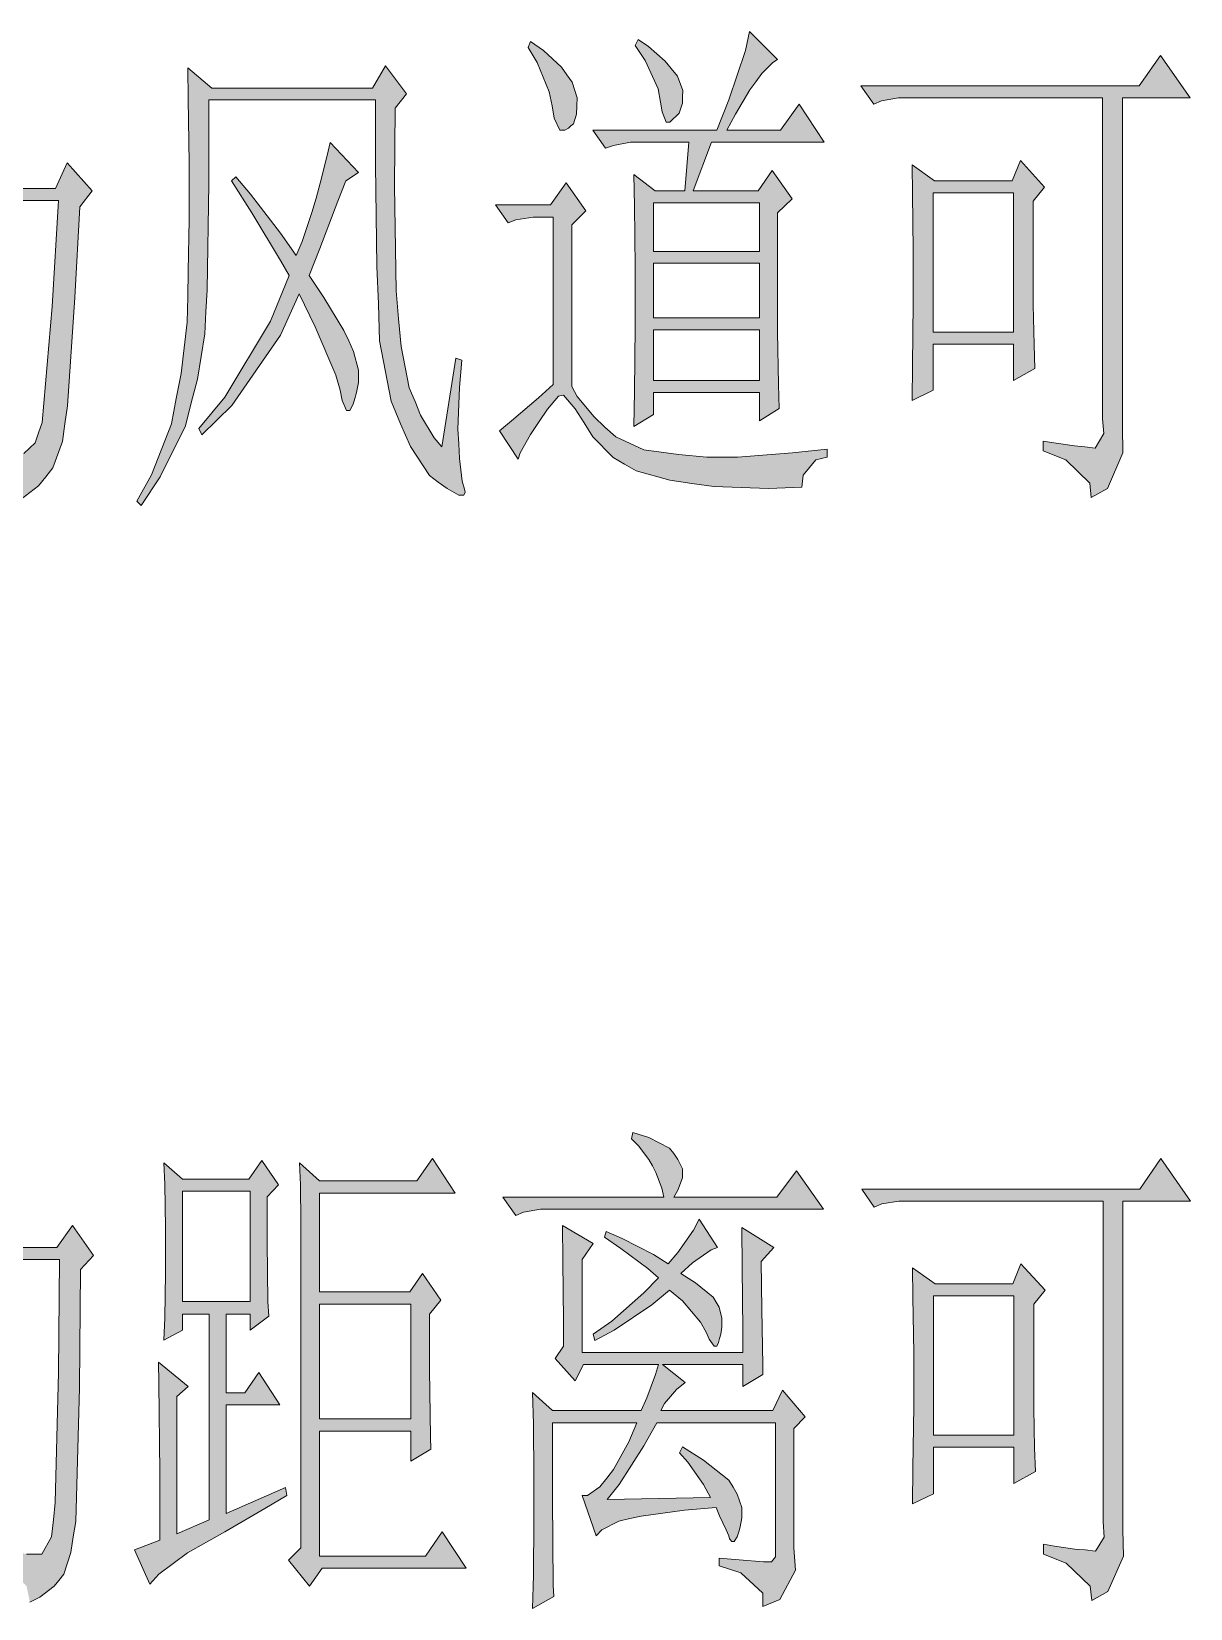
# Model space of a CAD drawing. Header units: millimetres. Extents: x 0 to 414, y 0 to 292.
# Drawn here: x 96.87 to 106.79, y 73.02 to 86.51 of the extents above; entities that cross this region are included whole.
import ezdxf

# ---------------------------------------------------------------- set-up
doc = ezdxf.new("R2010")
doc.units = ezdxf.units.MM

msp = doc.modelspace()

# ---------------------------------------------------------------- hatches: boundary and pattern name
h = msp.add_hatch(color=0)
h.dxf.hatch_style = 2
h.paths.add_polyline_path([(95.930861, 86.508167), (96.258944, 86.285917), (96.135472, 86.165972), (96.117833, 85.9155), (96.0755, 85.414556), (96.050806, 85.164083), (97.077389, 85.164083), (97.176167, 85.386333), (97.391361, 85.146444), (97.285528, 85.008861), (97.243194, 84.23275), (97.179694, 83.304944), (97.158528, 83.15325), (97.137361, 83.001556), (97.056222, 82.775778), (96.99625, 82.698167), (96.93275, 82.620556), (96.784583, 82.507667), (96.692861, 82.472389), (96.657583, 82.620556), (96.407111, 82.825167), (96.198972, 82.885139), (96.198972, 82.973333), (96.403583, 82.931), (96.675222, 82.892194), (96.74225, 82.895722), (96.80575, 82.89925), (96.904528, 82.990972), (96.93275, 83.075639), (96.9645, 83.163833), (97.049167, 84.155139), (97.102083, 85.061778), (96.040222, 85.061778), (95.962611, 84.514972), (95.676861, 83.66125), (95.47225, 83.350806), (95.267639, 83.040361), (94.851361, 82.602917), (94.639694, 82.472389), (94.615, 82.525306), (94.83725, 82.729917), (95.232361, 83.262611), (95.401694, 83.583639), (95.571028, 83.908194), (95.793278, 84.6455), (95.846194, 85.061778), (95.133583, 85.061778), (95.055972, 85.061778), (94.911333, 85.033556), (94.844306, 85.008861), (94.734944, 85.164083), (95.860306, 85.164083), (95.895583, 85.463944), (95.930861, 86.13775)])
h = msp.add_hatch(color=0)
h.paths.add_polyline_path([(102.460778, 85.146444), (102.496056, 85.562722), (102.072722, 85.562722), (101.995111, 85.562722), (101.850472, 85.5345), (101.783444, 85.509806), (101.674083, 85.665028), (102.735944, 85.665028), (102.83825, 85.922556), (102.979361, 86.345889), (103.014639, 86.508167), (103.254528, 86.268278), (103.212194, 86.243583), (103.120472, 86.148333), (103.067556, 86.077778), (103.018167, 86.01075), (102.894694, 85.802611), (102.820611, 85.665028), (103.279222, 85.665028), (103.437972, 85.887278), (103.653167, 85.562722), (102.690083, 85.562722), (102.531333, 85.146444), (103.088722, 85.146444), (103.208667, 85.319306), (103.378, 85.075889), (103.254528, 84.955944), (103.254528, 84.179833), (103.254528, 83.939944), (103.261583, 83.488389), (103.268639, 83.283778), (103.099306, 83.177944), (103.099306, 83.421361), (102.192667, 83.421361), (102.192667, 83.230861), (102.023333, 83.128556), (102.030389, 83.428417), (102.037444, 83.985806), (102.037444, 84.239806), (102.037444, 84.493806), (102.030389, 85.015917), (102.023333, 85.284028), (102.206778, 85.146444)])
h.paths.add_polyline_path([(102.192667, 84.525556), (102.192667, 84.059889), (103.099306, 84.059889), (103.099306, 84.525556)])
h.paths.add_polyline_path([(102.192667, 83.957583), (102.192667, 83.523667), (103.099306, 83.523667), (103.099306, 83.957583)])
h.paths.add_polyline_path([(102.192667, 85.044139), (102.192667, 84.627861), (103.099306, 84.627861), (103.099306, 85.044139)])
h = msp.add_hatch(color=0)
h.dxf.hatch_style = 2
h.paths.add_polyline_path([(101.120222, 86.370583), (101.141389, 86.4235), (101.25075, 86.345889), (101.405972, 86.204778), (101.451833, 86.13775), (101.497694, 86.07425), (101.540028, 85.940194), (101.5365, 85.873167), (101.532972, 85.802611), (101.508278, 85.717944), (101.487111, 85.700306), (101.465944, 85.682667), (101.434194, 85.665028), (101.420083, 85.665028), (101.391861, 85.665028), (101.342472, 85.767333), (101.324833, 85.873167), (101.300139, 85.993111), (101.197833, 86.243583)])
h = msp.add_hatch(color=0)
h.dxf.hatch_style = 2
h.paths.add_polyline_path([(102.037444, 86.388222), (102.062139, 86.441139), (102.150333, 86.381167), (102.291444, 86.254167), (102.344361, 86.190667), (102.397278, 86.127167), (102.443139, 86.003694), (102.439611, 85.950778), (102.439611, 85.894333), (102.411389, 85.809667), (102.386694, 85.784972), (102.362, 85.760278), (102.333778, 85.732056), (102.302028, 85.732056), (102.26675, 85.82025), (102.252639, 85.904917), (102.231472, 86.017806), (102.122111, 86.261222)])
h = msp.add_hatch(color=0)
h.dxf.hatch_style = 2
h.paths.add_polyline_path([(100.382917, 82.955694), (100.502861, 83.714167), (100.55225, 83.696528), (100.534611, 83.463694), (100.5205, 83.107389), (100.527556, 82.980389), (100.534611, 82.856917), (100.555778, 82.662889), (100.576944, 82.592333), (100.580472, 82.567639), (100.569889, 82.542944), (100.55225, 82.542944), (100.527556, 82.542944), (100.428778, 82.599389), (100.351167, 82.652306), (100.277083, 82.70875), (100.114806, 82.959222), (100.030139, 83.15325), (99.949, 83.347278), (99.850222, 83.862333), (99.839639, 84.179833), (99.825528, 84.497333), (99.814944, 85.368694), (99.814944, 85.922556), (98.389722, 85.922556), (98.389722, 85.206417), (98.375611, 84.299778), (98.365028, 84.109278), (98.354444, 83.922306), (98.290944, 83.53425), (98.238028, 83.333167), (98.188639, 83.135611), (97.973444, 82.698167), (97.811167, 82.45475), (97.772361, 82.490028), (97.899361, 82.715806), (98.068694, 83.15325), (98.111028, 83.368444), (98.153361, 83.583639), (98.20275, 84.021083), (98.209806, 84.239806), (98.213333, 84.458528), (98.220389, 84.895972), (98.220389, 85.111167), (98.220389, 85.386333), (98.213333, 85.929611), (98.209806, 86.197722), (98.414417, 86.024861), (99.79025, 86.024861), (99.899611, 86.215361), (100.079528, 85.975472), (99.984278, 85.852), (99.977222, 85.188778), (99.991333, 84.289194), (100.0125, 84.049306), (100.033667, 83.812944), (100.104222, 83.460167), (100.153611, 83.34375), (100.199472, 83.227333), (100.315889, 83.033306)])
h = msp.add_hatch(color=0)
h.dxf.hatch_style = 2
h.paths.add_polyline_path([(103.967139, 86.0425), (106.348389, 86.0425), (106.528306, 86.303556), (106.782306, 85.940194), (106.20375, 85.940194), (106.20375, 83.128556), (106.207278, 82.902778), (106.07675, 82.599389), (105.935639, 82.521778), (105.925056, 82.64525), (105.720444, 82.842806), (105.526417, 82.920417), (105.526417, 83.005083), (105.618139, 82.990972), (105.794528, 82.96275), (105.882722, 82.955694), (105.970917, 82.945111), (106.045, 83.068583), (106.034417, 83.195583), (106.034417, 85.940194), (104.365778, 85.940194), (104.288167, 85.940194), (104.143528, 85.9155), (104.0765, 85.887278)])
h = msp.add_hatch(color=0)
h.dxf.hatch_style = 2
h.paths.add_polyline_path([(99.426889, 85.559194), (99.670306, 85.301667), (99.560944, 85.231111), (99.493917, 85.05825), (99.338694, 84.652556), (99.246972, 84.419722), (99.373972, 84.23275), (99.543306, 83.950528), (99.585639, 83.862333), (99.627972, 83.770611), (99.670306, 83.611861), (99.670306, 83.541306), (99.670306, 83.506028), (99.652667, 83.421361), (99.638556, 83.368444), (99.624444, 83.319056), (99.596222, 83.266139), (99.585639, 83.266139), (99.568, 83.266139), (99.529194, 83.350806), (99.511556, 83.439), (99.476278, 83.569528), (99.299889, 83.982278), (99.162306, 84.2645), (99.003556, 83.911722), (98.587278, 83.308472), (98.32975, 83.058), (98.305056, 83.110917), (98.527306, 83.379028), (98.915361, 84.031667), (99.077639, 84.419722), (99.003556, 84.55025), (98.756611, 84.955944), (98.58375, 85.231111), (98.619028, 85.266389), (98.746028, 85.118222), (99.003556, 84.783083), (99.137611, 84.592583), (99.187, 84.712528), (99.271667, 84.959472), (99.306944, 85.082944), (99.342222, 85.209944), (99.402194, 85.446306)])
h = msp.add_hatch(color=0)
h.paths.add_polyline_path([(104.404583, 83.350806), (104.408111, 83.654194), (104.415167, 84.183361), (104.415167, 84.412667), (104.415167, 84.641972), (104.408111, 85.118222), (104.404583, 85.368694), (104.595083, 85.231111), (105.261833, 85.231111), (105.332389, 85.403972), (105.537, 85.178194), (105.44175, 85.05825), (105.44175, 84.317417), (105.44175, 84.16925), (105.448806, 83.827056), (105.455861, 83.625972), (105.272417, 83.523667), (105.272417, 83.834111), (104.5845, 83.834111), (104.5845, 83.439)])
h.paths.add_polyline_path([(104.5845, 85.128806), (104.5845, 83.936417), (105.272417, 83.936417), (105.272417, 85.128806)])
h = msp.add_hatch(color=0)
h.dxf.hatch_style = 2
h.paths.add_polyline_path([(101.494167, 83.47075), (101.540028, 83.386083), (101.684667, 83.213222), (101.776389, 83.125028), (101.871639, 83.040361), (102.111528, 82.931), (102.259694, 82.909833), (102.407861, 82.888667), (102.64775, 82.8675), (102.735944, 82.8675), (102.912333, 82.8675), (103.381528, 82.902778), (103.677861, 82.934528), (103.677861, 82.8675), (103.582611, 82.842806), (103.47325, 82.712278), (103.462667, 82.609972), (103.176917, 82.599389), (102.707722, 82.617028), (102.52075, 82.641722), (102.333778, 82.669944), (102.0445, 82.751083), (101.945722, 82.807528), (101.846944, 82.863972), (101.674083, 83.040361), (101.6, 83.160306), (101.522389, 83.28025), (101.423611, 83.396667), (101.402444, 83.393139), (101.381278, 83.389611), (101.286028, 83.276722), (101.215472, 83.170889), (101.141389, 83.061528), (101.053194, 82.902778), (101.035556, 82.849861), (100.876806, 83.093278), (100.979111, 83.177944), (101.208417, 83.3755), (101.335417, 83.488389), (101.335417, 84.920667), (101.240167, 84.920667), (101.162556, 84.920667), (101.014389, 84.895972), (100.950889, 84.871278), (100.841528, 85.0265), (101.310722, 85.0265), (101.444778, 85.213472), (101.614111, 84.973583), (101.494167, 84.853639)])
h = msp.add_hatch(color=0)
h.dxf.hatch_style = 2
h.paths.add_polyline_path([(96.474139, 77.039611), (96.738722, 76.813833), (96.689333, 76.7715), (96.537639, 76.415194), (96.435333, 76.10475), (97.087972, 76.10475), (97.222028, 76.29525), (97.401944, 76.037722), (97.292583, 75.917778), (97.282, 74.905306), (97.25025, 73.762306), (97.229083, 73.631778), (97.207917, 73.497722), (97.147944, 73.31075), (97.105611, 73.257833), (97.066806, 73.208444), (96.943333, 73.113194), (96.858667, 73.070861), (96.830444, 73.208444), (96.629361, 73.413056), (96.460028, 73.483611), (96.460028, 73.568278), (96.611722, 73.525944), (96.830444, 73.483611), (96.893944, 73.483611), (96.960972, 73.483611), (97.042111, 73.631778), (97.05975, 73.776417), (97.073861, 73.924583), (97.102083, 75.035833), (97.112667, 76.002444), (96.414167, 76.002444), (96.304806, 75.751972), (96.0755, 75.328639), (95.952028, 75.155778), (95.91675, 75.191056), (96.04375, 75.466222), (96.230722, 75.960111), (96.290694, 76.175306), (96.350667, 76.3905), (96.442389, 76.820889)])
h = msp.add_hatch(color=0)
h.dxf.hatch_style = 2
h.paths.add_polyline_path([(102.005694, 77.036083), (102.016278, 77.089), (102.153861, 77.046667), (102.33025, 76.954944), (102.365528, 76.909083), (102.400806, 76.859694), (102.439611, 76.778556), (102.439611, 76.743278), (102.439611, 76.700944), (102.400806, 76.595111), (102.365528, 76.535139), (103.247472, 76.535139), (103.416806, 76.760917), (103.646111, 76.432833), (101.303667, 76.432833), (101.226056, 76.432833), (101.081417, 76.408139), (101.014389, 76.379917), (100.905028, 76.535139), (102.280861, 76.535139), (102.263222, 76.61275), (102.213833, 76.746806), (102.185611, 76.80325), (102.153861, 76.859694), (102.065667, 76.976111)])
h = msp.add_hatch(color=0)
h.paths.add_polyline_path([(98.537889, 73.829333), (99.045889, 74.051583), (99.056472, 73.984556), (98.8695, 73.871667), (98.527306, 73.674111), (98.368556, 73.585917), (98.206278, 73.494194), (97.962861, 73.31075), (97.88525, 73.226083), (97.754722, 73.518889), (97.969917, 73.603556), (97.969917, 74.182111), (97.962861, 74.944111), (97.959333, 75.124028), (98.213333, 74.915889), (98.114556, 74.831222), (98.114556, 73.656472), (98.39325, 73.776417), (98.39325, 75.536778), (98.163944, 75.536778), (98.163944, 75.399194), (98.005194, 75.314528), (98.01225, 75.505028), (98.019306, 75.886028), (98.019306, 76.080056), (98.019306, 76.274083), (98.01225, 76.648028), (98.005194, 76.831472), (98.163944, 76.690361), (98.731917, 76.690361), (98.841278, 76.849111), (98.985917, 76.640972), (98.887139, 76.538667), (98.887139, 76.150611), (98.894194, 75.642611), (98.90125, 75.519139), (98.7425, 75.399194), (98.7425, 75.536778), (98.537889, 75.536778), (98.537889, 74.862972), (98.696639, 74.862972), (98.816583, 75.035833), (98.9965, 74.760667), (98.537889, 74.760667)])
h.paths.add_polyline_path([(98.163944, 76.588056), (98.163944, 75.642611), (98.7425, 75.642611), (98.7425, 76.588056)])
h = msp.add_hatch(color=0)
h.paths.add_polyline_path([(100.277083, 75.536778), (100.277083, 75.060528), (100.284139, 74.4855), (100.287667, 74.379667), (100.118333, 74.277361), (100.118333, 74.534889), (99.335167, 74.534889), (99.335167, 73.465972), (100.241806, 73.465972), (100.386444, 73.674111), (100.591056, 73.363667), (99.359861, 73.363667), (99.2505, 73.208444), (99.070583, 73.430694), (99.176417, 73.536528), (99.176417, 76.192944), (99.176417, 76.319944), (99.172889, 76.640972), (99.165833, 76.831472), (99.335167, 76.67625), (100.167722, 76.67625), (100.301778, 76.86675), (100.495806, 76.570417), (99.335167, 76.570417), (99.335167, 75.727278), (100.10775, 75.727278), (100.217111, 75.8825), (100.372333, 75.656722)])
h.paths.add_polyline_path([(99.335167, 75.621444), (99.335167, 74.640722), (100.118333, 74.640722), (100.118333, 75.621444)])
h = msp.add_hatch(color=0)
h.dxf.hatch_style = 2
h.paths.add_polyline_path([(103.974194, 76.605694), (106.351917, 76.605694), (106.531833, 76.86675), (106.785833, 76.503389), (106.207278, 76.503389), (106.207278, 73.69175), (106.214333, 73.465972), (106.080278, 73.162583), (105.942694, 73.084972), (105.928583, 73.208444), (105.723972, 73.406), (105.529944, 73.483611), (105.529944, 73.568278), (105.621667, 73.550639), (105.798056, 73.525944), (105.88625, 73.518889), (105.974444, 73.508306), (106.048528, 73.62825), (106.037944, 73.758778), (106.037944, 76.503389), (104.369306, 76.503389), (104.291694, 76.503389), (104.147056, 76.478694), (104.080028, 76.450472)])
h = msp.add_hatch(color=0)
h.dxf.hatch_style = 2
h.paths.add_polyline_path([(101.797556, 73.949278), (102.6795, 73.966917), (102.619528, 74.079806), (102.485472, 74.270306), (102.414917, 74.347917), (102.439611, 74.400833), (102.619528, 74.287944), (102.83825, 74.115083), (102.873528, 74.055111), (102.908806, 73.995139), (102.947611, 73.88225), (102.947611, 73.829333), (102.947611, 73.794056), (102.9335, 73.716444), (102.922917, 73.674111), (102.908806, 73.631778), (102.884111, 73.589444), (102.873528, 73.589444), (102.862944, 73.589444), (102.841778, 73.614139), (102.83825, 73.638833), (102.813556, 73.69175), (102.757111, 73.811694), (102.728889, 73.88225), (102.45725, 73.857556), (102.086833, 73.808167), (101.991583, 73.787), (101.896333, 73.765833), (101.751694, 73.69175), (101.702306, 73.638833), (101.582361, 73.984556), (101.628222, 73.984556), (101.734056, 74.058639), (101.794028, 74.132722), (101.850472, 74.206806), (101.981, 74.443167), (102.051556, 74.605444), (101.328361, 74.605444), (101.328361, 73.959861), (101.335417, 73.2155), (101.338944, 73.12025), (101.159028, 73.017944), (101.166083, 73.303694), (101.169611, 73.772889), (101.169611, 73.959861), (101.169611, 74.143306), (101.166083, 74.598389), (101.159028, 74.8665), (101.328361, 74.711278), (102.086833, 74.711278), (102.136222, 74.820639), (102.210306, 75.018194), (102.235, 75.106389), (101.592944, 75.106389), (101.522389, 74.965278), (101.353056, 75.155778), (101.423611, 75.261611), (101.423611, 75.476806), (101.416556, 75.991861), (101.413028, 76.29525), (101.677611, 76.140028), (101.582361, 76.002444), (101.582361, 75.208694), (102.958194, 75.208694), (102.958194, 75.399194), (102.951139, 75.931889), (102.947611, 76.277611), (103.222778, 76.10475), (103.113417, 75.984806), (103.120472, 75.579111), (103.127528, 75.095806), (103.127528, 75.018194), (102.958194, 74.915889), (102.958194, 75.106389), (102.270278, 75.106389), (102.464306, 74.951167), (102.390222, 74.891194), (102.287917, 74.77125), (102.256167, 74.711278), (103.212194, 74.711278), (103.296861, 74.884139), (103.490889, 74.658361), (103.392111, 74.556056), (103.392111, 73.536528), (103.406222, 73.346028), (103.272167, 73.095556), (103.127528, 73.035583), (103.127528, 73.148472), (102.940556, 73.321333), (102.753583, 73.381306), (102.753583, 73.448333), (102.926444, 73.434222), (103.134583, 73.416583), (103.169861, 73.416583), (103.201611, 73.416583), (103.236889, 73.458917), (103.236889, 73.50125), (103.236889, 74.605444), (102.220889, 74.605444), (102.111528, 74.407889), (101.899861, 74.079806)])
h = msp.add_hatch(color=0)
h.dxf.hatch_style = 2
h.paths.add_polyline_path([(102.319667, 75.967167), (102.400806, 76.062417), (102.534861, 76.252917), (102.58425, 76.348167), (102.739472, 76.10475), (102.686556, 76.087111), (102.527806, 75.974222), (102.4255, 75.8825), (102.5525, 75.804889), (102.704194, 75.681417), (102.728889, 75.639083), (102.753583, 75.59675), (102.778278, 75.5015), (102.778278, 75.448583), (102.778278, 75.423889), (102.767694, 75.363917), (102.757111, 75.328639), (102.750056, 75.293361), (102.735944, 75.261611), (102.71125, 75.261611), (102.668917, 75.321583), (102.644222, 75.381556), (102.594833, 75.466222), (102.439611, 75.649667), (102.33025, 75.741389), (102.178556, 75.614389), (101.857528, 75.399194), (101.691722, 75.311), (101.677611, 75.363917), (101.836361, 75.476806), (102.111528, 75.716694), (102.235, 75.847222), (102.143278, 75.924833), (101.913972, 76.097694), (101.772861, 76.192944), (101.786972, 76.242333), (101.924556, 76.182361), (102.192667, 76.044778)])
h = msp.add_hatch(color=0)
h.paths.add_polyline_path([(104.408111, 73.914), (104.411639, 74.217389), (104.418694, 74.746556), (104.418694, 74.975861), (104.418694, 75.205167), (104.411639, 75.681417), (104.408111, 75.931889), (104.602139, 75.794306), (105.265361, 75.794306), (105.335917, 75.967167), (105.544056, 75.741389), (105.445278, 75.621444), (105.445278, 74.880611), (105.445278, 74.732444), (105.452333, 74.39025), (105.459389, 74.189167), (105.275944, 74.086861), (105.275944, 74.397306), (104.588028, 74.397306), (104.588028, 73.998667)])
h.paths.add_polyline_path([(104.588028, 75.692), (104.588028, 74.499611), (105.275944, 74.499611), (105.275944, 75.692)])

# ---------------------------------------------------------------- linework, layer by layer
at = {"color": 0, "lineweight": 0}
for points in [[(102.460778, 85.146444), (102.496056, 85.562722), (102.072722, 85.562722), (101.995111, 85.562722), (101.850472, 85.5345), (101.783444, 85.509806), (101.674083, 85.665028), (102.735944, 85.665028), (102.83825, 85.922556), (102.979361, 86.345889), (103.014639, 86.508167), (103.254528, 86.268278), (103.212194, 86.243583), (103.120472, 86.148333), (103.067556, 86.077778), (103.018167, 86.01075), (102.894694, 85.802611), (102.820611, 85.665028), (103.279222, 85.665028), (103.437972, 85.887278), (103.653167, 85.562722), (102.690083, 85.562722), (102.531333, 85.146444), (103.088722, 85.146444), (103.208667, 85.319306), (103.378, 85.075889), (103.254528, 84.955944), (103.254528, 84.179833), (103.254528, 83.939944), (103.261583, 83.488389), (103.268639, 83.283778), (103.099306, 83.177944), (103.099306, 83.421361), (102.192667, 83.421361), (102.192667, 83.230861), (102.023333, 83.128556), (102.030389, 83.428417), (102.037444, 83.985806), (102.037444, 84.239806), (102.037444, 84.493806), (102.030389, 85.015917), (102.023333, 85.284028), (102.206778, 85.146444)], [(101.120222, 86.370583), (101.141389, 86.4235), (101.25075, 86.345889), (101.405972, 86.204778), (101.451833, 86.13775), (101.497694, 86.07425), (101.540028, 85.940194), (101.5365, 85.873167), (101.532972, 85.802611), (101.508278, 85.717944), (101.487111, 85.700306), (101.465944, 85.682667), (101.434194, 85.665028), (101.420083, 85.665028), (101.391861, 85.665028), (101.342472, 85.767333), (101.324833, 85.873167), (101.300139, 85.993111), (101.197833, 86.243583)], [(102.037444, 86.388222), (102.062139, 86.441139), (102.150333, 86.381167), (102.291444, 86.254167), (102.344361, 86.190667), (102.397278, 86.127167), (102.443139, 86.003694), (102.439611, 85.950778), (102.439611, 85.894333), (102.411389, 85.809667), (102.386694, 85.784972), (102.362, 85.760278), (102.333778, 85.732056), (102.302028, 85.732056), (102.26675, 85.82025), (102.252639, 85.904917), (102.231472, 86.017806), (102.122111, 86.261222)], [(100.382917, 82.955694), (100.502861, 83.714167), (100.55225, 83.696528), (100.534611, 83.463694), (100.5205, 83.107389), (100.527556, 82.980389), (100.534611, 82.856917), (100.555778, 82.662889), (100.576944, 82.592333), (100.580472, 82.567639), (100.569889, 82.542944), (100.55225, 82.542944), (100.527556, 82.542944), (100.428778, 82.599389), (100.351167, 82.652306), (100.277083, 82.70875), (100.114806, 82.959222), (100.030139, 83.15325), (99.949, 83.347278), (99.850222, 83.862333), (99.839639, 84.179833), (99.825528, 84.497333), (99.814944, 85.368694), (99.814944, 85.922556), (98.389722, 85.922556), (98.389722, 85.206417), (98.375611, 84.299778), (98.365028, 84.109278), (98.354444, 83.922306), (98.290944, 83.53425), (98.238028, 83.333167), (98.188639, 83.135611), (97.973444, 82.698167), (97.811167, 82.45475), (97.772361, 82.490028), (97.899361, 82.715806), (98.068694, 83.15325), (98.111028, 83.368444), (98.153361, 83.583639), (98.20275, 84.021083), (98.209806, 84.239806), (98.213333, 84.458528), (98.220389, 84.895972), (98.220389, 85.111167), (98.220389, 85.386333), (98.213333, 85.929611), (98.209806, 86.197722), (98.414417, 86.024861), (99.79025, 86.024861), (99.899611, 86.215361), (100.079528, 85.975472), (99.984278, 85.852), (99.977222, 85.188778), (99.991333, 84.289194), (100.0125, 84.049306), (100.033667, 83.812944), (100.104222, 83.460167), (100.153611, 83.34375), (100.199472, 83.227333), (100.315889, 83.033306)], [(103.967139, 86.0425), (106.348389, 86.0425), (106.528306, 86.303556), (106.782306, 85.940194), (106.20375, 85.940194), (106.20375, 83.128556), (106.207278, 82.902778), (106.07675, 82.599389), (105.935639, 82.521778), (105.925056, 82.64525), (105.720444, 82.842806), (105.526417, 82.920417), (105.526417, 83.005083), (105.618139, 82.990972), (105.794528, 82.96275), (105.882722, 82.955694), (105.970917, 82.945111), (106.045, 83.068583), (106.034417, 83.195583), (106.034417, 85.940194), (104.365778, 85.940194), (104.288167, 85.940194), (104.143528, 85.9155), (104.0765, 85.887278)], [(99.426889, 85.559194), (99.670306, 85.301667), (99.560944, 85.231111), (99.493917, 85.05825), (99.338694, 84.652556), (99.246972, 84.419722), (99.373972, 84.23275), (99.543306, 83.950528), (99.585639, 83.862333), (99.627972, 83.770611), (99.670306, 83.611861), (99.670306, 83.541306), (99.670306, 83.506028), (99.652667, 83.421361), (99.638556, 83.368444), (99.624444, 83.319056), (99.596222, 83.266139), (99.585639, 83.266139), (99.568, 83.266139), (99.529194, 83.350806), (99.511556, 83.439), (99.476278, 83.569528), (99.299889, 83.982278), (99.162306, 84.2645), (99.003556, 83.911722), (98.587278, 83.308472), (98.32975, 83.058), (98.305056, 83.110917), (98.527306, 83.379028), (98.915361, 84.031667), (99.077639, 84.419722), (99.003556, 84.55025), (98.756611, 84.955944), (98.58375, 85.231111), (98.619028, 85.266389), (98.746028, 85.118222), (99.003556, 84.783083), (99.137611, 84.592583), (99.187, 84.712528), (99.271667, 84.959472), (99.306944, 85.082944), (99.342222, 85.209944), (99.402194, 85.446306)], [(104.404583, 83.350806), (104.408111, 83.654194), (104.415167, 84.183361), (104.415167, 84.412667), (104.415167, 84.641972), (104.408111, 85.118222), (104.404583, 85.368694), (104.595083, 85.231111), (105.261833, 85.231111), (105.332389, 85.403972), (105.537, 85.178194), (105.44175, 85.05825), (105.44175, 84.317417), (105.44175, 84.16925), (105.448806, 83.827056), (105.455861, 83.625972), (105.272417, 83.523667), (105.272417, 83.834111), (104.5845, 83.834111), (104.5845, 83.439)], [(101.494167, 83.47075), (101.540028, 83.386083), (101.684667, 83.213222), (101.776389, 83.125028), (101.871639, 83.040361), (102.111528, 82.931), (102.259694, 82.909833), (102.407861, 82.888667), (102.64775, 82.8675), (102.735944, 82.8675), (102.912333, 82.8675), (103.381528, 82.902778), (103.677861, 82.934528), (103.677861, 82.8675), (103.582611, 82.842806), (103.47325, 82.712278), (103.462667, 82.609972), (103.176917, 82.599389), (102.707722, 82.617028), (102.52075, 82.641722), (102.333778, 82.669944), (102.0445, 82.751083), (101.945722, 82.807528), (101.846944, 82.863972), (101.674083, 83.040361), (101.6, 83.160306), (101.522389, 83.28025), (101.423611, 83.396667), (101.402444, 83.393139), (101.381278, 83.389611), (101.286028, 83.276722), (101.215472, 83.170889), (101.141389, 83.061528), (101.053194, 82.902778), (101.035556, 82.849861), (100.876806, 83.093278), (100.979111, 83.177944), (101.208417, 83.3755), (101.335417, 83.488389), (101.335417, 84.920667), (101.240167, 84.920667), (101.162556, 84.920667), (101.014389, 84.895972), (100.950889, 84.871278), (100.841528, 85.0265), (101.310722, 85.0265), (101.444778, 85.213472), (101.614111, 84.973583), (101.494167, 84.853639)], [(104.5845, 85.128806), (104.5845, 83.936417), (105.272417, 83.936417), (105.272417, 85.128806)], [(102.192667, 85.044139), (102.192667, 84.627861), (103.099306, 84.627861), (103.099306, 85.044139)], [(102.192667, 84.525556), (102.192667, 84.059889), (103.099306, 84.059889), (103.099306, 84.525556)], [(102.192667, 83.957583), (102.192667, 83.523667), (103.099306, 83.523667), (103.099306, 83.957583)], [(102.005694, 77.036083), (102.016278, 77.089), (102.153861, 77.046667), (102.33025, 76.954944), (102.365528, 76.909083), (102.400806, 76.859694), (102.439611, 76.778556), (102.439611, 76.743278), (102.439611, 76.700944), (102.400806, 76.595111), (102.365528, 76.535139), (103.247472, 76.535139), (103.416806, 76.760917), (103.646111, 76.432833), (101.303667, 76.432833), (101.226056, 76.432833), (101.081417, 76.408139), (101.014389, 76.379917), (100.905028, 76.535139), (102.280861, 76.535139), (102.263222, 76.61275), (102.213833, 76.746806), (102.185611, 76.80325), (102.153861, 76.859694), (102.065667, 76.976111)], [(98.537889, 73.829333), (99.045889, 74.051583), (99.056472, 73.984556), (98.8695, 73.871667), (98.527306, 73.674111), (98.368556, 73.585917), (98.206278, 73.494194), (97.962861, 73.31075), (97.88525, 73.226083), (97.754722, 73.518889), (97.969917, 73.603556), (97.969917, 74.182111), (97.962861, 74.944111), (97.959333, 75.124028), (98.213333, 74.915889), (98.114556, 74.831222), (98.114556, 73.656472), (98.39325, 73.776417), (98.39325, 75.536778), (98.163944, 75.536778), (98.163944, 75.399194), (98.005194, 75.314528), (98.01225, 75.505028), (98.019306, 75.886028), (98.019306, 76.080056), (98.019306, 76.274083), (98.01225, 76.648028), (98.005194, 76.831472), (98.163944, 76.690361), (98.731917, 76.690361), (98.841278, 76.849111), (98.985917, 76.640972), (98.887139, 76.538667), (98.887139, 76.150611), (98.894194, 75.642611), (98.90125, 75.519139), (98.7425, 75.399194), (98.7425, 75.536778), (98.537889, 75.536778), (98.537889, 74.862972), (98.696639, 74.862972), (98.816583, 75.035833), (98.9965, 74.760667), (98.537889, 74.760667)], [(100.277083, 75.536778), (100.277083, 75.060528), (100.284139, 74.4855), (100.287667, 74.379667), (100.118333, 74.277361), (100.118333, 74.534889), (99.335167, 74.534889), (99.335167, 73.465972), (100.241806, 73.465972), (100.386444, 73.674111), (100.591056, 73.363667), (99.359861, 73.363667), (99.2505, 73.208444), (99.070583, 73.430694), (99.176417, 73.536528), (99.176417, 76.192944), (99.176417, 76.319944), (99.172889, 76.640972), (99.165833, 76.831472), (99.335167, 76.67625), (100.167722, 76.67625), (100.301778, 76.86675), (100.495806, 76.570417), (99.335167, 76.570417), (99.335167, 75.727278), (100.10775, 75.727278), (100.217111, 75.8825), (100.372333, 75.656722)], [(103.974194, 76.605694), (106.351917, 76.605694), (106.531833, 76.86675), (106.785833, 76.503389), (106.207278, 76.503389), (106.207278, 73.69175), (106.214333, 73.465972), (106.080278, 73.162583), (105.942694, 73.084972), (105.928583, 73.208444), (105.723972, 73.406), (105.529944, 73.483611), (105.529944, 73.568278), (105.621667, 73.550639), (105.798056, 73.525944), (105.88625, 73.518889), (105.974444, 73.508306), (106.048528, 73.62825), (106.037944, 73.758778), (106.037944, 76.503389), (104.369306, 76.503389), (104.291694, 76.503389), (104.147056, 76.478694), (104.080028, 76.450472)], [(98.163944, 76.588056), (98.163944, 75.642611), (98.7425, 75.642611), (98.7425, 76.588056)], [(101.797556, 73.949278), (102.6795, 73.966917), (102.619528, 74.079806), (102.485472, 74.270306), (102.414917, 74.347917), (102.439611, 74.400833), (102.619528, 74.287944), (102.83825, 74.115083), (102.873528, 74.055111), (102.908806, 73.995139), (102.947611, 73.88225), (102.947611, 73.829333), (102.947611, 73.794056), (102.9335, 73.716444), (102.922917, 73.674111), (102.908806, 73.631778), (102.884111, 73.589444), (102.873528, 73.589444), (102.862944, 73.589444), (102.841778, 73.614139), (102.83825, 73.638833), (102.813556, 73.69175), (102.757111, 73.811694), (102.728889, 73.88225), (102.45725, 73.857556), (102.086833, 73.808167), (101.991583, 73.787), (101.896333, 73.765833), (101.751694, 73.69175), (101.702306, 73.638833), (101.582361, 73.984556), (101.628222, 73.984556), (101.734056, 74.058639), (101.794028, 74.132722), (101.850472, 74.206806), (101.981, 74.443167), (102.051556, 74.605444), (101.328361, 74.605444), (101.328361, 73.959861), (101.335417, 73.2155), (101.338944, 73.12025), (101.159028, 73.017944), (101.166083, 73.303694), (101.169611, 73.772889), (101.169611, 73.959861), (101.169611, 74.143306), (101.166083, 74.598389), (101.159028, 74.8665), (101.328361, 74.711278), (102.086833, 74.711278), (102.136222, 74.820639), (102.210306, 75.018194), (102.235, 75.106389), (101.592944, 75.106389), (101.522389, 74.965278), (101.353056, 75.155778), (101.423611, 75.261611), (101.423611, 75.476806), (101.416556, 75.991861), (101.413028, 76.29525), (101.677611, 76.140028), (101.582361, 76.002444), (101.582361, 75.208694), (102.958194, 75.208694), (102.958194, 75.399194), (102.951139, 75.931889), (102.947611, 76.277611), (103.222778, 76.10475), (103.113417, 75.984806), (103.120472, 75.579111), (103.127528, 75.095806), (103.127528, 75.018194), (102.958194, 74.915889), (102.958194, 75.106389), (102.270278, 75.106389), (102.464306, 74.951167), (102.390222, 74.891194), (102.287917, 74.77125), (102.256167, 74.711278), (103.212194, 74.711278), (103.296861, 74.884139), (103.490889, 74.658361), (103.392111, 74.556056), (103.392111, 73.536528), (103.406222, 73.346028), (103.272167, 73.095556), (103.127528, 73.035583), (103.127528, 73.148472), (102.940556, 73.321333), (102.753583, 73.381306), (102.753583, 73.448333), (102.926444, 73.434222), (103.134583, 73.416583), (103.169861, 73.416583), (103.201611, 73.416583), (103.236889, 73.458917), (103.236889, 73.50125), (103.236889, 74.605444), (102.220889, 74.605444), (102.111528, 74.407889), (101.899861, 74.079806)], [(102.319667, 75.967167), (102.400806, 76.062417), (102.534861, 76.252917), (102.58425, 76.348167), (102.739472, 76.10475), (102.686556, 76.087111), (102.527806, 75.974222), (102.4255, 75.8825), (102.5525, 75.804889), (102.704194, 75.681417), (102.728889, 75.639083), (102.753583, 75.59675), (102.778278, 75.5015), (102.778278, 75.448583), (102.778278, 75.423889), (102.767694, 75.363917), (102.757111, 75.328639), (102.750056, 75.293361), (102.735944, 75.261611), (102.71125, 75.261611), (102.668917, 75.321583), (102.644222, 75.381556), (102.594833, 75.466222), (102.439611, 75.649667), (102.33025, 75.741389), (102.178556, 75.614389), (101.857528, 75.399194), (101.691722, 75.311), (101.677611, 75.363917), (101.836361, 75.476806), (102.111528, 75.716694), (102.235, 75.847222), (102.143278, 75.924833), (101.913972, 76.097694), (101.772861, 76.192944), (101.786972, 76.242333), (101.924556, 76.182361), (102.192667, 76.044778)], [(104.408111, 73.914), (104.411639, 74.217389), (104.418694, 74.746556), (104.418694, 74.975861), (104.418694, 75.205167), (104.411639, 75.681417), (104.408111, 75.931889), (104.602139, 75.794306), (105.265361, 75.794306), (105.335917, 75.967167), (105.544056, 75.741389), (105.445278, 75.621444), (105.445278, 74.880611), (105.445278, 74.732444), (105.452333, 74.39025), (105.459389, 74.189167), (105.275944, 74.086861), (105.275944, 74.397306), (104.588028, 74.397306), (104.588028, 73.998667)], [(104.588028, 75.692), (104.588028, 74.499611), (105.275944, 74.499611), (105.275944, 75.692)], [(99.335167, 75.621444), (99.335167, 74.640722), (100.118333, 74.640722), (100.118333, 75.621444)]]:
    msp.add_lwpolyline(points, close=True, dxfattribs=at)
for points in [[(96.050806, 85.164083), (97.077389, 85.164083), (97.176167, 85.386333), (97.391361, 85.146444), (97.285528, 85.008861), (97.243194, 84.23275), (97.179694, 83.304944), (97.158528, 83.15325), (97.137361, 83.001556), (97.056222, 82.775778), (96.99625, 82.698167), (96.93275, 82.620556), (96.784583, 82.507667)], [(96.80575, 82.89925), (96.904528, 82.990972), (96.93275, 83.075639), (96.9645, 83.163833), (97.049167, 84.155139), (97.102083, 85.061778), (96.040222, 85.061778)], [(96.435333, 76.10475), (97.087972, 76.10475), (97.222028, 76.29525), (97.401944, 76.037722), (97.292583, 75.917778), (97.282, 74.905306), (97.25025, 73.762306), (97.229083, 73.631778), (97.207917, 73.497722), (97.147944, 73.31075), (97.105611, 73.257833), (97.066806, 73.208444), (96.943333, 73.113194), (96.858667, 73.070861)], [(96.830444, 73.483611), (96.893944, 73.483611), (96.960972, 73.483611), (97.042111, 73.631778), (97.05975, 73.776417), (97.073861, 73.924583), (97.102083, 75.035833), (97.112667, 76.002444), (96.414167, 76.002444)]]:
    msp.add_lwpolyline(points, dxfattribs=at)

doc.saveas('drawing.dxf')
